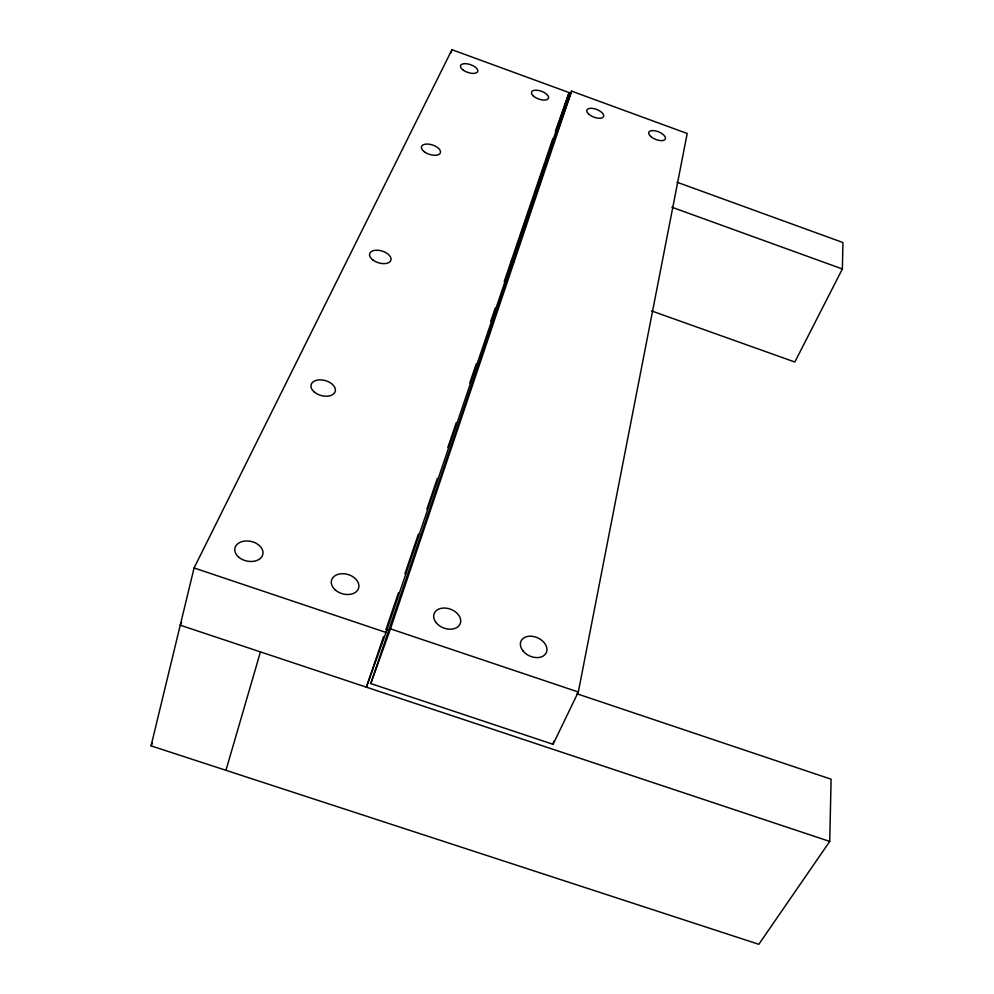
<?xml version="1.0" encoding="UTF-8"?>
<svg xmlns="http://www.w3.org/2000/svg" width="994" height="994" viewBox="0 0 994 994"><rect width="100%" height="100%" fill="white"/><g stroke="black" fill="none" stroke-linecap="round" stroke-linejoin="round"><path stroke-width="1.49" d="M383.51 636.781L366.388 687.177L386.007 632.445L569.102 92.591L451.959 49.7L194.091 567.959L151.051 745.86L758.82 944.3L829.729 841.421L831.108 779.197L576.942 693.775M651.629 310.936L794.84 362.015L842.365 268.976L842.949 242.548L677.026 182.213M578.322 692.01L687.189 133.494L571.6 91.15L555.77 135.756L370.75 683.574L553.062 744.307L578.322 692.01L390.468 628.854L370.75 683.574M553.062 744.307L553.683 741.263M225.949 770.313L260.44 651.902M451.09 52.645L451.959 49.7M390.468 628.854L571.6 91.15M398.432 592.884L385.958 629.587L388.89 630.569M404.918 573.799L418.387 534.163M426.873 509.201L437.348 478.375M447.822 447.548L456.308 422.599M469.777 382.963L476.263 363.879M490.738 321.31L495.223 308.09M504.207 281.675L544.625 162.767M545.122 161.301L552.826 138.638M555.335 131.469L569.102 92.591M151.051 745.86L152.355 743.052M181.591 622.418L180.237 625.201L829.729 841.421M194.091 567.959L386.007 632.445M511.338 260.9L514.258 261.944M671.894 207.224L842.365 268.976M435.869 622.331A13.966 10.002 20.8 0 0 459.265 625.375A13.966 10.002 20.8 0 0 446.443 608.191A13.966 10.002 20.8 0 0 435.869 622.331M522.844 650.735A13.891 9.903 24.5 0 0 545.756 653.642A13.891 9.903 24.5 0 0 532.362 636.334A13.891 9.903 24.5 0 0 522.844 650.735M650.561 136.315A8.909 4.063 22 0 0 664.924 139.582A8.909 4.063 22 0 0 655.767 130.947A8.909 4.063 22 0 0 650.561 136.315M588.51 113.9A8.946 4.088 21 0 0 603.085 117.242A8.946 4.088 21 0 0 594.201 108.681A8.946 4.088 21 0 0 588.51 113.9M335.4 590.051A14.09 10.039 16.4 0 0 358.474 588.547A14.09 10.039 16.4 0 0 341.451 573.724A14.09 10.039 16.4 0 0 335.4 590.051M238.523 556.988A14.301 10.039 12.5 0 0 262.379 555.708A14.301 10.039 12.5 0 0 245.742 540.972A14.301 10.039 12.5 0 0 238.523 556.988M533.07 95.71A8.996 4.113 20 0 0 547.843 99.114A8.996 4.113 20 0 0 539.195 90.603A8.996 4.113 20 0 0 533.07 95.71M463.39 70.251A9.07 4.125 18.8 0 0 477.654 71.618A9.07 4.125 18.8 0 0 466.36 63.728A9.07 4.125 18.8 0 0 463.39 70.251M372.874 259.968A11.108 6.138 17.1 0 0 390.766 260.602A11.108 6.138 17.1 0 0 377.31 250.227A11.108 6.138 17.1 0 0 372.874 259.968M424.513 151.92A9.94 4.945 18.1 0 0 440.317 153.026A9.94 4.945 18.1 0 0 428.079 144.093A9.94 4.945 18.1 0 0 424.513 151.92M314.489 392.195A12.512 7.766 15.5 0 0 334.978 392.096A12.512 7.766 15.5 0 0 320.068 379.857A12.512 7.766 15.5 0 0 314.489 392.195"/></g></svg>
